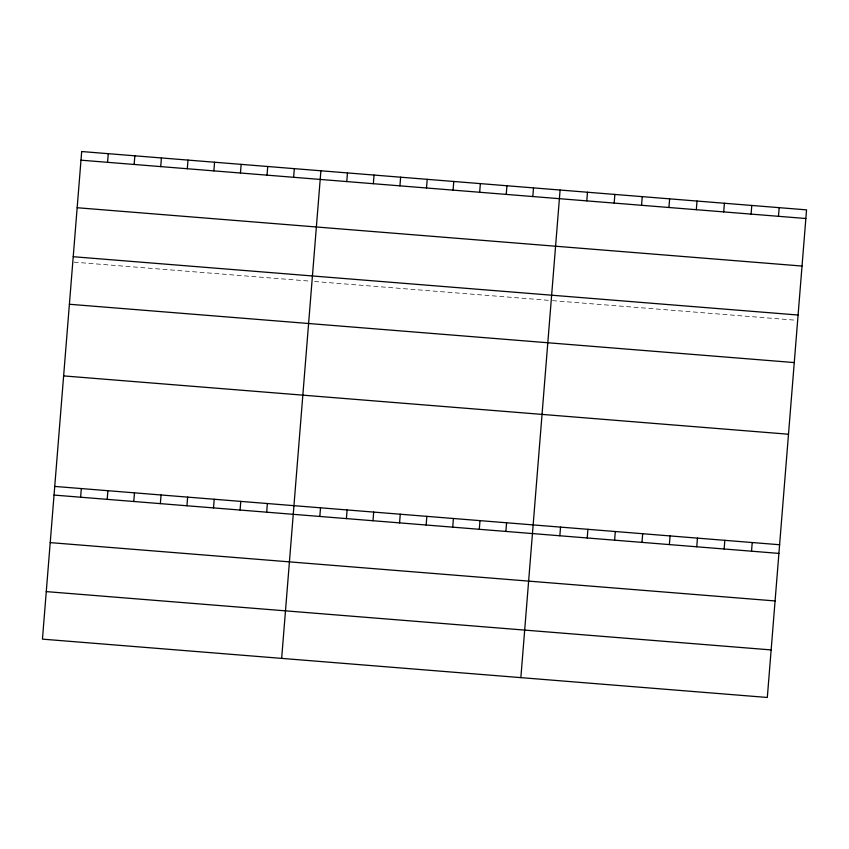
<?xml version="1.0" encoding="UTF-8"?>
<svg xmlns="http://www.w3.org/2000/svg" width="849" height="849" viewBox="0 0 849 849"><rect width="100%" height="100%" fill="white"/><g stroke="black" fill="none" stroke-linecap="round" stroke-linejoin="round"><path stroke-width="0.64" stroke-dasharray="4.25 3.18" d="M74.054 262.15L309.461 281.093M314.533 281.497L549.94 300.44M552.508 300.642L796.351 320.264"/><path stroke-width="1.27" d="M80.623 497.217L81.313 488.557M107.568 162.329L108.258 153.68M107.197 499.35L107.897 490.701M134.142 164.462L134.842 155.813M133.781 501.494L134.471 492.834M160.726 166.606L161.416 157.956M160.355 503.627L161.055 494.978M187.3 168.739L188 160.09M186.939 505.771L187.629 497.111M213.874 170.882L214.574 162.233M213.513 507.904L214.213 499.254M240.458 173.016L241.148 164.366M240.087 510.047L240.787 501.388M267.032 175.159L267.732 166.51M266.671 512.18L267.361 503.531M293.616 177.303L294.306 168.643M281.656 658.389L320.89 170.787M319.829 516.457L320.519 507.808M346.774 181.58L347.464 172.92M346.403 518.601L347.103 509.941M373.348 183.713L374.048 175.064M372.987 520.734L373.677 512.085M399.932 185.857L400.622 177.197M399.561 522.878L400.261 514.218M426.506 187.99L427.206 179.341M426.145 525.011L426.835 516.362M453.079 190.134L453.78 181.474M452.719 527.155L453.419 518.495M479.664 192.267L480.364 183.617M479.292 529.288L479.993 520.639M506.237 194.41L506.938 185.751M505.877 531.432L506.577 522.772M532.822 196.543L533.512 187.894M520.861 677.629L560.096 190.027M559.841 535.772L560.531 527.112M586.786 200.884L587.476 192.235M587.221 537.969L587.922 529.32M614.167 203.091L614.867 194.432M614.602 540.176L615.302 531.527M641.547 205.288L642.247 196.639M641.993 542.384L642.682 533.724M668.938 207.496L669.628 198.846M669.373 544.58L670.073 535.931M696.318 209.703L697.018 201.043M696.753 546.788L697.454 538.128M723.698 211.9L724.399 203.251M724.144 548.985L724.834 540.335M751.089 214.107L751.779 205.447M751.524 551.192L752.225 542.543M778.469 216.304L779.17 207.655M80.984 160.185L805.85 218.511M77.163 207.729L802.029 266.055M73.216 256.716L798.092 315.032M69.395 304.26L794.261 362.576M63.633 375.905L788.498 434.232M54.739 486.424L779.605 544.74M54.039 495.073L778.904 553.399M50.218 542.617L775.084 600.943M46.271 591.604L771.147 649.92M81.684 151.536L42.45 639.138L767.316 697.464L806.55 209.862L81.684 151.536"/></g></svg>
